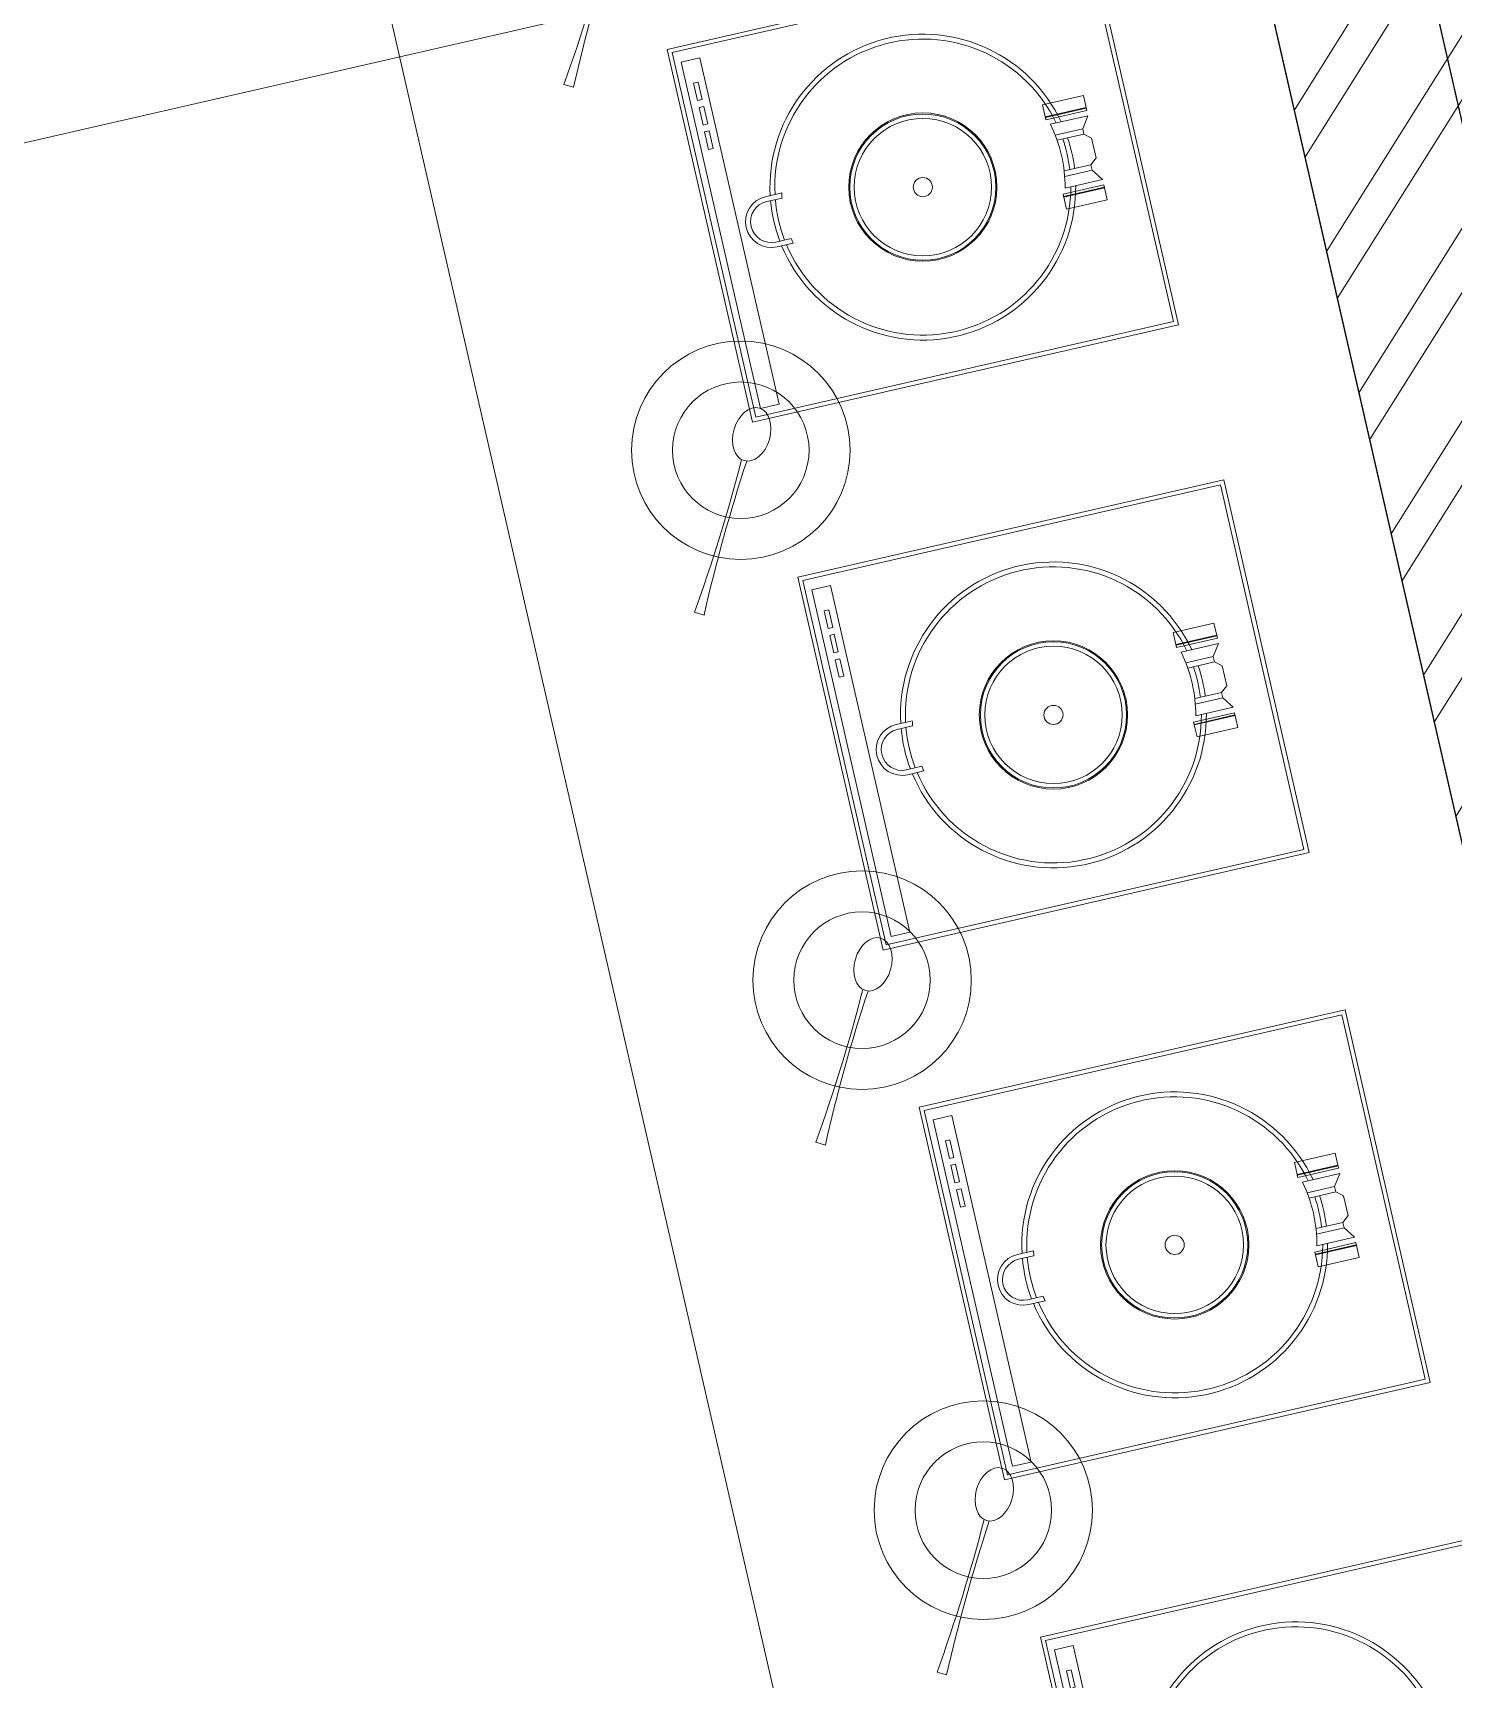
# Model space of a CAD drawing. Header units: millimetres. Extents: x 1667 to 847943, y 724 to 1832625.
# Drawn here: x 642053 to 643374, y 724492 to 726023 of the extents above; entities that cross this region are included whole.
import ezdxf

# ---------------------------------------------------------------- set-up
doc = ezdxf.new("R2010")
doc.units = ezdxf.units.MM
doc.linetypes.add('CENTER', pattern=[2, 1.25, -0.25, 0.25, -0.25])
for name, color, linetype, lineweight in [('2026-02-28_GF-SF BWP SET_MAIN BLOCK_SASANGIR RESORT$0$BRICK WALL_MOFA', 20, 'Continuous', 25), ('2026-02-28_GF-SF BWP SET_MAIN BLOCK_SASANGIR RESORT$0$HATCH LIGHT_MOFA', 253, 'Continuous', 0), ('DIMENSION_MOFA', 66, 'CENTER', 15), ('GH - KIT EQUIP.', 2, 'Continuous', 9), ('GH-GAS', 20, 'Continuous', 13)]:
    doc.layers.add(name, color=color, linetype=linetype, lineweight=lineweight)
doc.layers.add('Fusible link', color=7, linetype='Continuous', true_color=0x30c200)
doc.layers.add('SSE SYS', color=7, linetype='Continuous', lineweight=15, true_color=0xeb0000)
doc.styles.add('arial', font='arial.ttf')
doc.dimstyles.new('KIT-DIM', dxfattribs={"dimscale": 35, "dimtxt": 2, "dimasz": 1.5, "dimexe": 0.5, "dimexo": 1, "dimgap": 1, "dimtad": 0, "dimdec": 0, "dimtxsty": 'arial', "dimcen": 0, "dimdle": 1, "dimclrd": 251, "dimclre": 251, "dimclrt": 1, "dimadec": 0, "dimazin": 0, "dimtfac": 1, "dimtdec": 0, "dimtix": 1, "dimtmove": 0, "dimatfit": 3, "dimfxl": 1, "dimlwd": -1, "dimarcsym": 0})

# ---------------------------------------------------------------- blocks, each defined once
blk = doc.blocks.new('FSS03')
at = {"layer": 'SSE SYS', "color": 30, "elevation": -0.0001130419726389498}
blk.add_lwpolyline([(1174300.371773571, -1357027.356053317), (1174300.371773571, -1362627.479385932), (1175550.372954297, -1362627.479385932), (1175550.372954297, -1357027.356053317)], close=True, dxfattribs=at)
blk = doc.blocks.new('FURNITURE BOH')
at = {"layer": 'GH - KIT EQUIP.', "ltscale": 0.5}
blk.add_line((-23380.00303362892, 17100.0133479049, -0.0001130419726389498), (-23380.00303362892, 11740.01334610023, -0.0001130419726389498), dxfattribs=at)
at = {"layer": 'GH - KIT EQUIP.', "lineweight": 0, "ltscale": 10}
for p, q in [((-23236.87893168349, 15720.60808512126), (-23228.76245246455, 15716.07140692766)), ((-23228.01174433646, 15215.01076400513), (-23219.89526511752, 15210.47408581129)), ((-23228.04760848405, 14709.41344289482), (-23219.93112926511, 14704.87676470098)), ((-23228.08347264957, 14203.81612177868), (-23219.96699343063, 14199.27944358462))]:
    blk.add_line(p, q, dxfattribs=at)
at = {"layer": 'GH - KIT EQUIP.'}
for p, q in [((-23077.29664905183, 15572.36000821111), (-23062.66308323853, 15572.35853232653)), ((-23077.29618170019, 15576.99385074922), (-23061.88916736562, 15576.99229686079)), ((-22803.90393720567, 15583.42956551467), (-22768.14366917312, 15583.42595887627)), ((-22775.65614690306, 15572.71410106518), (-22801.83819376538, 15572.71674167993)), ((-22775.65666315658, 15567.59537136578), (-22775.65614690306, 15572.71410106518)), ((-22768.14366917312, 15583.42595887627), (-22775.65614690306, 15572.71410106518)), ((-22775.65666315658, 15567.59537136578), (-22801.17024238361, 15567.59794456209)), ((-22775.65666315658, 15567.59537136578), (-22769.46650555078, 15562.48963822681)), ((-22769.46650555078, 15562.48963822681), (-22769.46841577534, 15543.54953234433)), ((-22775.65960313892, 15538.44504793664), (-22769.46841577534, 15543.54953234433)), ((-23077.30101133278, 15529.10741302255), (-23061.8939969982, 15529.10585913365)), ((-23077.30054398114, 15533.74125554855), (-23062.66697816784, 15533.73977967608)), ((-22775.66011939244, 15533.3263182377), (-22801.84216626082, 15533.32895885245)), ((-22775.65960313892, 15538.44504793664), (-22801.17318236595, 15538.44762113295)), ((-22775.66011939244, 15533.3263182377), (-22775.65960313892, 15538.44504793664)), ((-22768.14980253018, 15522.61294528539), (-22775.66011939244, 15533.3263182377)), ((-22803.91007055668, 15522.6165519238), (-22768.14980253018, 15522.61294528539)), ((-23068.4294617048, 15066.76268709474), (-23053.7958958915, 15066.7612112104)), ((-23068.42899435316, 15071.39652963285), (-23053.02198001859, 15071.39497574442)), ((-22795.03674985864, 15077.83224439831), (-22759.27648182609, 15077.8286377599)), ((-22766.78895955603, 15067.11677994882), (-22792.97100641835, 15067.11942056357)), ((-22766.78947580955, 15061.99805024941), (-22766.78895955603, 15067.11677994882)), ((-22759.27648182609, 15077.8286377599), (-22766.78895955603, 15067.11677994882)), ((-22766.78947580955, 15061.99805024941), (-22792.30305503658, 15062.00062344573)), ((-22766.78947580955, 15061.99805024941), (-22760.59931820375, 15056.89231711067)), ((-22760.59931820375, 15056.89231711067), (-22760.60122842831, 15037.95221122797)), ((-22766.79241579189, 15032.8477268205), (-22760.60122842831, 15037.95221122797)), ((-23068.43382398575, 15023.51009190618), (-23053.02680965117, 15023.50853801752)), ((-23068.43335663411, 15028.14393443242), (-23053.79979082081, 15028.14245855995)), ((-22766.79293204541, 15027.72899712133), (-22792.97497891379, 15027.73163773608)), ((-22766.79241579189, 15032.8477268205), (-22792.30599501892, 15032.85030001681)), ((-22766.79293204541, 15027.72899712133), (-22766.79241579189, 15032.8477268205)), ((-22759.28261518315, 15017.01562416926), (-22766.79293204541, 15027.72899712133)), ((-22795.04288320965, 15017.01923080743), (-22759.28261518315, 15017.01562416926)), ((-23068.46532585239, 14561.16536598443), (-23053.83176003909, 14561.16389010008)), ((-23068.46485850075, 14565.79920852254), (-23053.05784416618, 14565.79765463411)), ((-22795.07261400623, 14572.23492328799), (-22759.31234597368, 14572.23131664959)), ((-22766.82482370362, 14561.51945883851), (-22793.00687056594, 14561.52209945326)), ((-22766.82533995714, 14556.4007291391), (-22766.82482370362, 14561.51945883851)), ((-22759.31234597368, 14572.23131664959), (-22766.82482370362, 14561.51945883851)), ((-22766.82533995714, 14556.4007291391), (-22792.33891918417, 14556.40330233541)), ((-22766.82533995714, 14556.4007291391), (-22760.63518235134, 14551.29499600036)), ((-22760.63518235134, 14551.29499600036), (-22760.6370925759, 14532.35489011765)), ((-22766.82827993948, 14527.25040571019), (-22760.6370925759, 14532.35489011765)), ((-23068.46968813334, 14517.91277079587), (-23053.06267379876, 14517.9112169072)), ((-23068.4692207817, 14522.54661332211), (-23053.8356549684, 14522.54513744963)), ((-22766.828796193, 14522.13167601102), (-22793.01084306138, 14522.13431662577)), ((-22766.82827993948, 14527.25040571019), (-22792.34185916651, 14527.2529789065)), ((-22766.828796193, 14522.13167601102), (-22766.82827993948, 14527.25040571019)), ((-22759.31847933074, 14511.41830305895), (-22766.828796193, 14522.13167601102)), ((-22795.07874735724, 14511.42190969712), (-22759.31847933074, 14511.41830305895))]:
    blk.add_line(p, q, dxfattribs=at)
at = {"layer": 'GH - KIT EQUIP.', "elevation": -0.0001130419726389498}
for points in [[(-22430.03632803424, 17380.01334609999), (-21180.22207142948, 17380.01334609999), (-21180.22203338193, 11779.58704246162), (-22430.03628998692, 11779.58704246162)], [(-21630.21058012522, 15979.66917188116), (-21630.21052934485, 14779.47129400051), (-22430.41279222374, 14779.47126538563), (-22430.4128430041, 15979.66914327187)]]:
    blk.add_lwpolyline(points, close=True, dxfattribs=at)
blk.add_lwpolyline([(-27969.35150516615, 17100.07452132646), (-22580.00303362892, 17100.07452132646), (-22580.00303362892, 11740.01334610023), (-27089.3508508883, 11740.01334610023)], dxfattribs=at)
at = {"layer": 'GH - KIT EQUIP.'}
for points in [[(-22729.53147614188, 15375.21689511253), (-22729.49561199732, 15730.81421622285), (-23135.89255040139, 15730.85520382016), (-23135.92841454642, 15375.25788270938)], [(-22733.46652878448, 15379.15274158935), (-22733.43145846855, 15726.87916358025), (-23131.95749775879, 15726.91935734288), (-23131.99256807519, 15379.19293535245)], [(-23108.01591740595, 15386.00277230446), (-23107.98257956048, 15716.55147875589), (-23125.79102071468, 15716.55327484268), (-23125.82435855456, 15386.00456839078)], [(-23114.67785509955, 15678.19952110271), (-23114.67617332889, 15694.87448938959), (-23119.10179959424, 15694.87493573525), (-23119.1034813649, 15678.19996746047)], [(-23114.68020284036, 15654.92141425214), (-23114.6785210697, 15671.59638252691), (-23119.10414733505, 15671.59682887257), (-23119.10582910571, 15654.92186059779)], [(-23114.68255057512, 15631.64330738946), (-23114.68086880445, 15648.31827566423), (-23119.10649506981, 15648.31872200989), (-23119.10817684047, 15631.64375373512)], [(-22807.08497209055, 15602.80700470065), (-22768.14171487791, 15602.80307703256), (-22768.14314944204, 15588.5791841906), (-22807.08640665421, 15588.58311184705)], [(-22807.09501403756, 15503.23975478602), (-22768.15175682539, 15503.23582712957), (-22768.15032226127, 15517.45971997106), (-22807.09357947391, 15517.4636476275)], [(-22720.66428879485, 14869.61957399617), (-22720.62842465029, 15225.21689510648), (-23127.02536305436, 15225.25788270379), (-23127.06122719939, 14869.66056159325)], [(-22724.59934143745, 14873.55542047322), (-22724.56427112152, 15221.28184246388), (-23123.09031041176, 15221.32203622675), (-23123.12538072816, 14873.59561423608)], [(-23099.14873005892, 14880.4054511881), (-23099.11539221345, 15210.95415763976), (-23116.92383336765, 15210.95595372631), (-23116.95717120753, 14880.40724727442)], [(-23105.81066775252, 15172.60219998658), (-23105.80898598186, 15189.27716827323), (-23110.23461224721, 15189.27761461888), (-23110.23629401787, 15172.60264634411)], [(-23105.81301549333, 15149.32409313577), (-23105.81133372267, 15165.99906141078), (-23110.23695998802, 15165.99950775621), (-23110.23864175868, 15149.32453948143)], [(-23105.81536322809, 15126.04598627333), (-23105.81368145742, 15142.7209545481), (-23110.23930772278, 15142.72140089376), (-23110.24098949344, 15126.04643261875)], [(-22798.21778474352, 15097.20968358428), (-22759.27452753088, 15097.20575591619), (-22759.27596209501, 15082.98186307447), (-22798.21921930718, 15082.98579073092)], [(-22798.22782669053, 14997.64243366965), (-22759.28456947836, 14997.6385060132), (-22759.28313491424, 15011.86239885469), (-22798.22639212687, 15011.86632651114)], [(-22720.70015294245, 14364.02225288586), (-22720.66428879788, 14719.61957399617), (-23127.06122720195, 14719.66056159348), (-23127.09709134698, 14364.06324048294)], [(-22724.63520558504, 14367.95809936291), (-22724.60013526911, 14715.68452135357), (-23123.12617455935, 14715.72471511643), (-23123.16124487575, 14367.99829312577)], [(-23099.18459420651, 14374.80813007778), (-23099.15125636104, 14705.35683652945), (-23116.95969751524, 14705.358632616), (-23116.99303535512, 14374.8099261641)], [(-23105.84653190011, 14667.00487887627), (-23105.84485012945, 14683.67984716292), (-23110.2704763948, 14683.68029350857), (-23110.27215816546, 14667.0053252338)], [(-23105.84887964092, 14643.72677202546), (-23105.84719787026, 14660.40174030047), (-23110.27282413561, 14660.40218664589), (-23110.27450590627, 14643.72721837112)], [(-23105.85122737568, 14620.44866516301), (-23105.84954560502, 14637.12363343779), (-23110.27517187037, 14637.12407978345), (-23110.27685364103, 14620.44911150844)], [(-22798.25364889111, 14591.61236247397), (-22759.31039167847, 14591.60843480588), (-22759.3118262426, 14577.38454196416), (-22798.25508345477, 14577.38846962061)], [(-22798.26369083812, 14492.04511255934), (-22759.32043362595, 14492.04118490289), (-22759.31899906183, 14506.26507774438), (-22798.26225627447, 14506.26900540083)], [(-22720.73601710796, 13858.42493176949), (-22720.7001529634, 14214.0222528798), (-23127.09709136747, 14214.06324047712), (-23127.1329555125, 13858.4659193668)], [(-22724.67106975056, 13862.36077824677), (-22724.63599943463, 14210.08720023721), (-23123.16203872487, 14210.1273940003), (-23123.19710904127, 13862.4009720094)], [(-23099.22045837203, 13869.21080896142), (-23099.18712052656, 14199.75951541332), (-23116.99556168076, 14199.76131149963), (-23117.02889952064, 13869.21260504774)], [(-23105.88239606563, 14161.40755776013), (-23105.88071429497, 14178.08252604655), (-23110.30634056032, 14178.08297239221), (-23110.30802233098, 14161.40800411743)]]:
    blk.add_lwpolyline(points, close=True, dxfattribs=at)
for points in [[(-22768.14292965177, 15590.75841719727), (-22807.08618686441, 15590.76234486583), (-22807.08640665421, 15588.58311184705)], [(-22768.14292965177, 15590.75841719727), (-22768.14287102735, 15591.33968437812), (-22807.08612823999, 15591.34361204621), (-22807.08618686441, 15590.76234486583)], [(-22768.15054205153, 15515.28048696439), (-22768.15060067596, 15514.699219784), (-22807.09385788813, 15514.70314744045), (-22807.0937992637, 15515.28441462084)], [(-22768.15054205153, 15515.28048696439), (-22807.0937992637, 15515.28441462084), (-22807.09357947391, 15517.4636476275)], [(-22759.27574230474, 15085.16109608114), (-22798.21899951738, 15085.16502374946), (-22798.21921930718, 15082.98579073092)], [(-22759.27574230474, 15085.16109608114), (-22759.27568368032, 15085.74236326176), (-22798.21894089296, 15085.74629093008), (-22798.21899951738, 15085.16502374946)], [(-22759.2833547045, 15009.68316584826), (-22759.28341332893, 15009.10189866764), (-22798.2266705411, 15009.10582632408), (-22798.22661191667, 15009.6870935047)], [(-22759.2833547045, 15009.68316584826), (-22798.22661191667, 15009.6870935047), (-22798.22639212687, 15011.86632651114)], [(-22759.31160645233, 14579.56377497083), (-22798.25486366497, 14579.56770263915), (-22798.25508345477, 14577.38846962061)], [(-22759.31160645233, 14579.56377497083), (-22759.31154782791, 14580.14504215145), (-22798.25480504055, 14580.14896981977), (-22798.25486366497, 14579.56770263915)], [(-22759.31921885209, 14504.08584473794), (-22759.31927747652, 14503.50457755732), (-22798.26253468869, 14503.50850521377), (-22798.26247606426, 14504.08977239439)], [(-22759.31921885209, 14504.08584473794), (-22798.26247606426, 14504.08977239439), (-22798.26225627447, 14506.26900540083)]]:
    blk.add_lwpolyline(points, dxfattribs=at)
for centre, radius in [((-22932.71201325394, 15553.03604947194), 68.96530998016561), ((-22932.71201325394, 15553.03604947194), 67.96562781186724), ((-22932.71201325394, 15553.03604947194), 63.93169313406825), ((-22932.71201325394, 15553.03604947194), 8.90305151254475), ((-22923.84482590691, 15047.4387283558), 68.96530998016561), ((-22923.84482590691, 15047.4387283558), 67.96562781186724), ((-22923.84482590691, 15047.4387283558), 63.93169313406825), ((-22923.84482590691, 15047.4387283558), 8.90305151254475), ((-22923.8806900545, 14541.84140724549), 68.96530998016561), ((-22923.8806900545, 14541.84140724549), 67.96562781186724), ((-22923.8806900545, 14541.84140724549), 63.93169313406825), ((-22923.8806900545, 14541.84140724549), 8.90305151254475)]:
    blk.add_circle(centre, radius, dxfattribs=at)
at = {"layer": 'GH - KIT EQUIP.', "lineweight": 0, "ltscale": 10}
for centre, radius in [((-23152.41236308194, 15352.25948768854), 101.5992351183386), ((-23152.41236308194, 15352.25948768854), 63.49952194896162), ((-23152.44822722953, 14846.66216657823), 101.5992351183386), ((-23152.44822722953, 14846.66216657823), 63.49952194896162), ((-23152.48409139505, 14341.0648454621), 101.5992351183386), ((-23152.48409139505, 14341.0648454621), 63.49952194896162)]:
    blk.add_circle(centre, radius, dxfattribs=at)
for centre, radius, start, end in [((-24523.47323837085, 16549.88895217958), 1530.696464516728, 327.1959910417839, 332.7609896478169), ((-21848.35085013835, 15054.6370000008), 1530.69646451711, 148.8332467362273, 154.3982451737767), ((-24514.60605102382, 16044.29163106321), 1530.696464516728, 327.1959910417839, 332.7609896478169), ((-21839.48366279132, 14549.03967888467), 1530.69646451711, 148.8332467362273, 154.3982451737767), ((-24514.64191517141, 15538.6943099529), 1530.696464516728, 327.1959910417839, 332.7609896478169), ((-21839.51952693891, 14043.44235777436), 1530.69646451711, 148.8332467362273, 154.3982451737767), ((-24514.67777933693, 15033.09698883654), 1530.696464516728, 327.1959910417839, 332.7609896478169), ((-21839.55539110443, 13537.84503665823), 1530.69646451711, 148.8332467362273, 154.3982451737767)]:
    blk.add_arc(centre, radius, start, end, dxfattribs=at)
at = {"layer": 'GH - KIT EQUIP.'}
for centre, radius, start, end in [((-22932.71201325394, 15553.03604947194), 142.2389291657739, 12.33763484431844, 170.3034282442898), ((-22932.71201325394, 15553.03604947194), 137.6734187847021, 12.7537523922556, 169.9788046031559), ((-23077.29859651625, 15553.05063188006), 23.9432189860185, 89.9942213931481, 269.9942213931481), ((-23077.29859651625, 15553.05063188006), 19.30937642815463, 89.9942213931481, 269.9942213931481), ((-22932.71201325394, 15553.03604947194), 142.2389291657739, 172.1920507572985, 187.7963920006655), ((-22932.71201325394, 15553.03604947194), 137.6734187847021, 171.9316228681657, 188.056819898747), ((-22932.71201325394, 15553.03604947194), 131.3797508515048, 169.4937064285661, 171.5426291807846), ((-22932.71201325394, 15553.03604947194), 132.3453296231583, 346.7117932227277, 13.27664951842194), ((-22932.71201325394, 15553.03604947194), 137.6734187847021, 353.9170633219533, 6.071379428831216), ((-22932.71201325394, 15553.03604947194), 142.2389291657739, 354.1128242810925, 5.87561844753747), ((-22932.71201325394, 15553.03604947194), 142.2389291657739, 189.6850145119288, 347.6508079104324), ((-22932.71201325394, 15553.03604947194), 137.6734187847021, 190.0096382064832, 347.2346903436445), ((-22932.71201325394, 15553.03604947194), 131.3797508515048, 188.4458136048471, 190.494736352991), ((-22923.84482590691, 15047.4387283558), 142.2389291657739, 12.33763484424208, 170.3034282442898), ((-22923.84482590691, 15047.4387283558), 137.6734187847021, 12.75375239220478, 169.9788046031559), ((-23068.43140916922, 15047.4533107637), 23.9432189860185, 89.9942213931481, 269.9942213931481), ((-23068.43140916922, 15047.4533107637), 19.30937642815463, 89.9942213931481, 269.9942213931481), ((-22923.84482590691, 15047.4387283558), 142.2389291657739, 172.1920507572985, 187.7963920007429), ((-22923.84482590691, 15047.4387283558), 137.6734187847021, 171.9316228682689, 188.056819898747), ((-22923.84482590691, 15047.4387283558), 131.3797508515048, 169.493706428643, 171.5426291807846), ((-22923.84482590691, 15047.4387283558), 132.3453296231583, 346.7117932227277, 13.27664951834587), ((-22923.84482590691, 15047.4387283558), 137.6734187847021, 353.9170633219533, 6.071379428831216), ((-22923.84482590691, 15047.4387283558), 142.2389291657739, 354.1128242810925, 5.875618447459714), ((-22923.84482590691, 15047.4387283558), 142.2389291657739, 189.6850145119288, 347.6508079104324), ((-22923.84482590691, 15047.4387283558), 137.6734187847021, 190.0096382065344, 347.2346903436445), ((-22923.84482590691, 15047.4387283558), 131.3797508515048, 188.4458136049501, 190.4947363530679), ((-22923.8806900545, 14541.84140724549), 142.2389291657739, 12.33763484424208, 170.3034282442898), ((-22923.8806900545, 14541.84140724549), 137.6734187847021, 12.75375239220478, 169.9788046031559), ((-23068.46727331681, 14541.85598965338), 23.9432189860185, 89.9942213931481, 269.9942213931481), ((-23068.46727331681, 14541.85598965338), 19.30937642815463, 89.9942213931481, 269.9942213931481), ((-22923.8806900545, 14541.84140724549), 142.2389291657739, 172.1920507572985, 187.7963920007429), ((-22923.8806900545, 14541.84140724549), 137.6734187847021, 171.9316228682689, 188.056819898747), ((-22923.8806900545, 14541.84140724549), 131.3797508515048, 169.493706428643, 171.5426291807846), ((-22923.8806900545, 14541.84140724549), 132.3453296231583, 346.7117932227277, 13.27664951834587), ((-22923.8806900545, 14541.84140724549), 137.6734187847021, 353.9170633219533, 6.071379428831216), ((-22923.8806900545, 14541.84140724549), 142.2389291657739, 354.1128242810925, 5.875618447459714), ((-22923.8806900545, 14541.84140724549), 142.2389291657739, 189.6850145119288, 347.6508079104324), ((-22923.8806900545, 14541.84140724549), 137.6734187847021, 190.0096382065344, 347.2346903436445), ((-22923.8806900545, 14541.84140724549), 131.3797508515048, 188.4458136049501, 190.4947363530679), ((-22923.91655422002, 14036.24408612936), 142.2389291657739, 12.33763484424208, 170.3034282443669), ((-22923.91655422002, 14036.24408612936), 137.6734187847021, 12.75375239220478, 169.9788046032585)]:
    blk.add_arc(centre, radius, start, end, dxfattribs=at)
at = {"layer": 'GH - KIT EQUIP.', "lineweight": 0, "ltscale": 10}
for centre in [(-23139.19442104339, 15364.38303748448), (-23139.23028519098, 14858.78571637417), (-23139.2661493565, 14353.18839525781)]:
    blk.add_ellipse(centre, major_axis=(12.39265723363293, 22.17143055215769), ratio=0.6739551390928691, dxfattribs=at)
at = {"layer": 'Fusible link'}
blk.add_blockref('FSS03', (-1196730.408101605, 1374407.369400689, 0.0001130419726389498), dxfattribs=at)
at = {"layer": 'GH-GAS'}
blk.add_leader([(-22318.19786914601, 15779.80462725717), (-23831.64228087105, 15779.80462725717)], dimstyle='KIT-DIM', dxfattribs=at)
blk = doc.blocks.new('ff')
at = {"layer": '2026-02-28_GF-SF BWP SET_MAIN BLOCK_SASANGIR RESORT$0$HATCH LIGHT_MOFA'}
h = blk.add_hatch(dxfattribs=at)
h.set_pattern_fill('ANSI32', color=256, scale=9.999999999999995, angle=360)
h.set_pattern_definition([(45, (141873.2758816846, -3193.147944625816), (-67.35192090801866, 67.35192090801866), []), (45, (141918.1771816845, -3193.147944625933), (-67.35192090801866, 67.35192090801866), [])])
h.paths.add_polyline_path([(47000.00000005425, -6390.00000000163), (47230.00000005413, -6390.00000000163), (47230.00000005367, -750.0000000029104), (47000.00000005425, -750.0000000030268)])
at = {"layer": '2026-02-28_GF-SF BWP SET_MAIN BLOCK_SASANGIR RESORT$0$BRICK WALL_MOFA'}
blk.add_lwpolyline([(47000.00000005425, -6390.00000000163), (47230.00000005413, -6390.00000000163), (47230.00000005367, -750.0000000029104), (47000.00000005425, -750.0000000030268)], close=True, dxfattribs=at)
at = {"color": 1, "rotation": 360}
blk.add_blockref('FURNITURE BOH', (69580.09176048439, -18129.99338348268), dxfattribs=at)

msp = doc.modelspace()

# ---------------------------------------------------------------- block references
at = {"layer": 'DIMENSION_MOFA', "rotation": 12.89632932256583}
msp.add_blockref('ff', (596835.1366949072, 717980.2152071405), dxfattribs=at)

doc.saveas('drawing.dxf')
